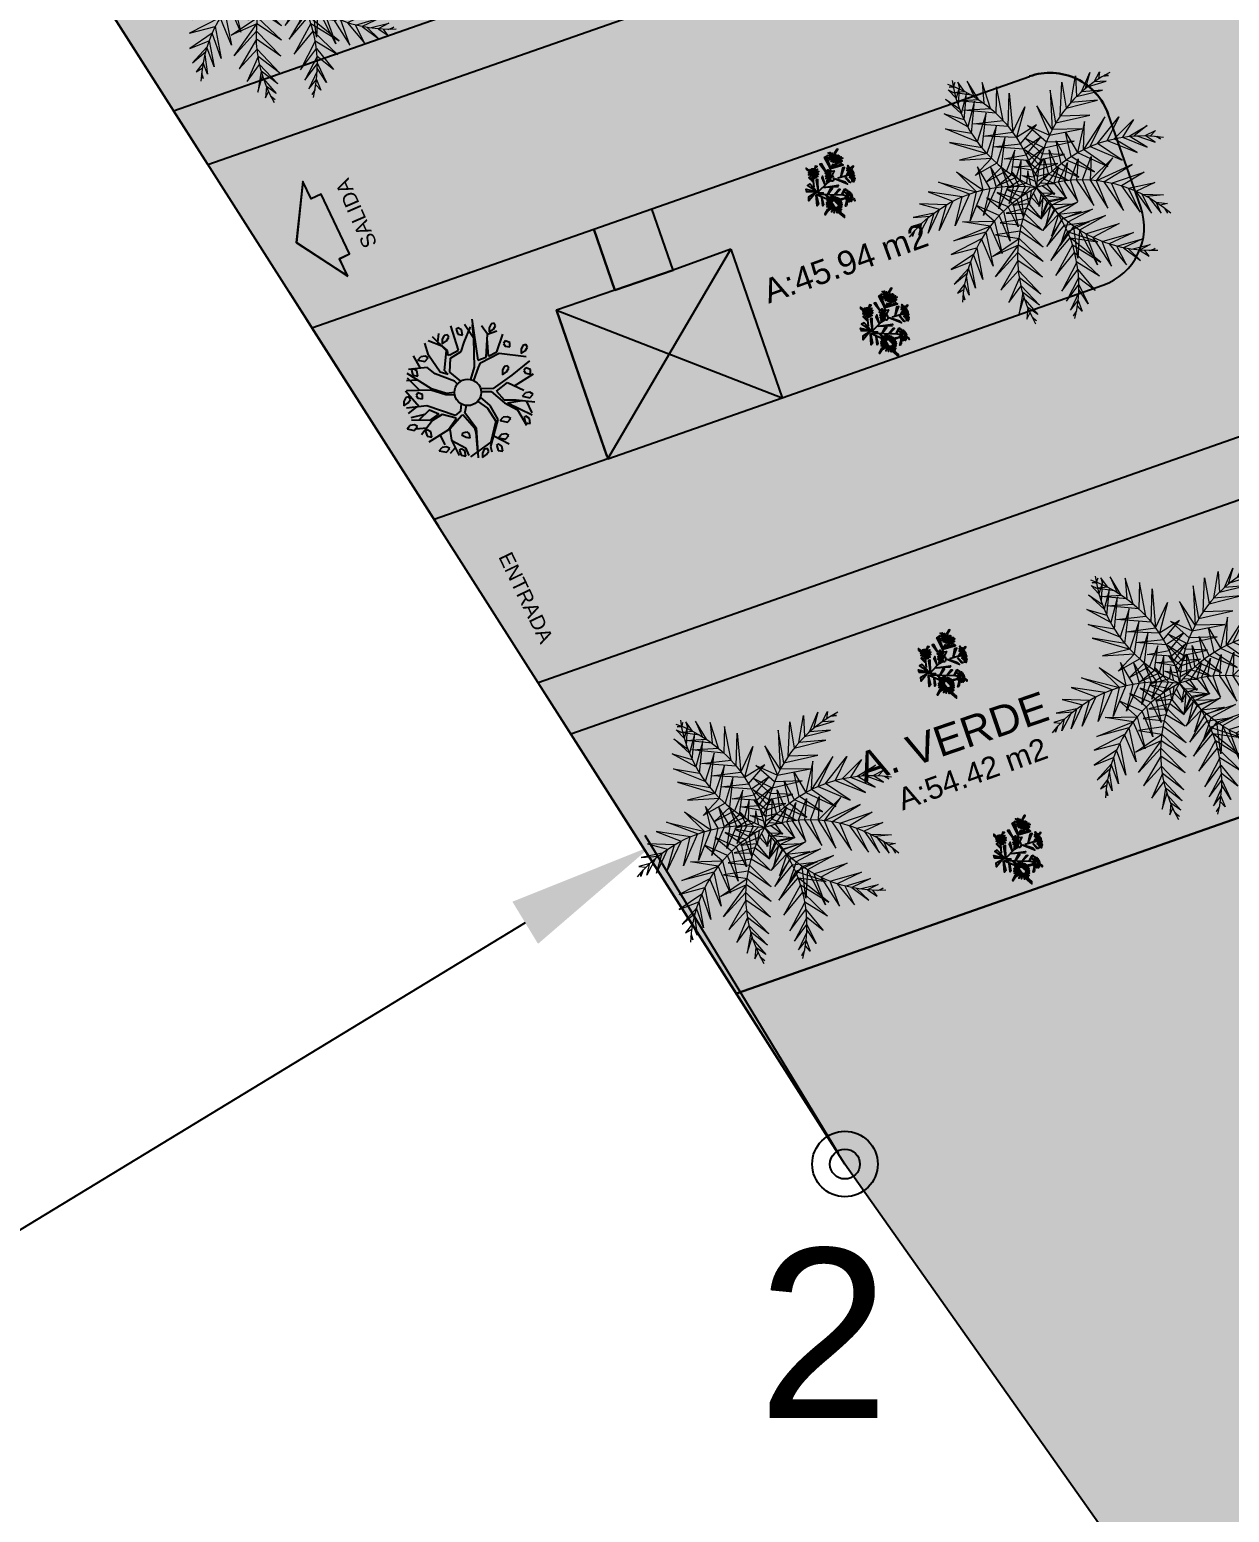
# Model space of a CAD drawing. Header units: millimetres. Extents: x 603733 to 1211550, y 1310999 to 2622648.
# Drawn here: x 604408.69 to 604428.16, y 1311152.23 to 1311176.31 of the extents above; entities that cross this region are included whole.
import ezdxf

# ---------------------------------------------------------------- set-up
doc = ezdxf.new("R2010")
doc.units = ezdxf.units.MM
doc.header["$PDMODE"] = 32
doc.header["$PDSIZE"] = 0.3
for name, color, linetype in [('ANDENES-TITO', 2, 'Continuous'), ('ARBOLES', 102, 'Continuous'), ('CIRCULO', 1, 'Continuous'), ('COTAS', 3, 'Continuous'), ('FLORES', 7, 'Continuous'), ('MUEBLES', 1, 'Continuous'), ('PALME-1', 82, 'Continuous'), ('PTOS PI', 7, 'Continuous'), ('Q01 - CALLES', 127, 'Continuous')]:
    doc.layers.add(name, color=color, linetype=linetype)
doc.styles.add('B', font='arial.ttf', dxfattribs={"height": 0.0254})
doc.styles.add('PUNTOS PI', font='arial.ttf', dxfattribs={"height": 2.75})
doc.styles.get("Standard").update_dxf_attribs({"font": 'arial.ttf'})
doc.dimstyles.new('COTAS LINDEROS', dxfattribs={"dimscale": 40, "dimtxt": 2.75, "dimasz": 0.06, "dimexe": 0.005, "dimexo": 0.005, "dimgap": 0.005, "dimtad": 2, "dimzin": 0, "dimdsep": 46, "dimtxsty": 'PUNTOS PI', "dimcen": 0.09, "dimclrd": 1, "dimclre": 1, "dimclrt": 3, "dimadec": 0, "dimazin": 0, "dimtfac": 1, "dimtofl": 0, "dimtmove": 0, "dimatfit": 3, "dimldrblk": 'ARCHTICK', "dimfxl": 1, "dimtolj": 1, "dimtzin": 0, "dimarcsym": 0})

# ---------------------------------------------------------------- blocks, each defined once
blk = doc.blocks.new('A$C48C97B70')
at = {"layer": 'PALME-1', "lineweight": 5}
for p, q in [((2.072, 6.54), (2.171, 6.533)), ((2.216, 6.497), (2.072, 6.54)), ((2.315, 6.6), (2.309, 6.418)), ((2.41, 6.325), (2.315, 6.6)), ((2.552, 6.547), (2.605, 6.122)), ((2.687, 6.026), (2.552, 6.547)), ((2.903, 6.407), (2.793, 5.89)), ((2.912, 5.72), (2.903, 6.407)), ((2.109, 6.384), (2.41, 6.325)), ((2.556, 6.176), (2.109, 6.384)), ((2.171, 6.148), (2.687, 6.026)), ((2.793, 5.89), (2.171, 6.148)), ((3.221, 6.198), (3.009, 5.561)), ((3.129, 5.334), (3.221, 6.198)), ((2.251, 5.877), (2.912, 5.72)), ((3.009, 5.561), (2.251, 5.877)), ((3.21, 5.152), (3.477, 5.948)), ((3.477, 5.948), (3.277, 4.976)), ((2.388, 5.472), (3.129, 5.334)), ((3.21, 5.152), (2.388, 5.472)), ((3.277, 4.976), (3.756, 5.506)), ((3.756, 5.506), (3.328, 4.818)), ((2.535, 5.1), (3.277, 4.976)), ((3.328, 4.818), (2.535, 5.1)), ((3.909, 4.977), (3.328, 4.818)), ((3.377, 4.635), (3.909, 4.977)), ((2.683, 4.767), (3.377, 4.635)), ((3.409, 4.484), (2.683, 4.767)), ((3.925, 4.65), (3.409, 4.484)), ((3.435, 4.33), (3.925, 4.65)), ((4.516, 3.959), (4.561, 4.59)), ((4.561, 4.59), (4.7, 4.004)), ((5.099, 4.709), (4.7, 4.004)), ((4.863, 4.035), (5.099, 4.709)), ((5.621, 4.675), (4.863, 4.035)), ((5.049, 4.06), (5.621, 4.675)), ((5.248, 4.076), (5.963, 4.571)), ((5.963, 4.571), (5.505, 4.079)), ((0.788, 4.157), (1.318, 3.745)), ((1.572, 3.782), (0.788, 4.157)), ((1.109, 4.315), (1.959, 3.803)), ((1.771, 3.798), (1.109, 4.315)), ((1.619, 4.431), (2.125, 3.798)), ((1.959, 3.803), (1.619, 4.431)), ((2.169, 4.399), (2.125, 3.798)), ((2.314, 3.783), (2.169, 4.399)), ((2.483, 4.305), (2.467, 3.763)), ((2.621, 3.736), (2.483, 4.305)), ((2.742, 4.179), (2.773, 3.702)), ((2.911, 3.665), (2.742, 4.179)), ((2.871, 4.392), (3.435, 4.33)), ((3.454, 4.176), (2.871, 4.392)), ((3.012, 4.138), (3.464, 4.032)), ((3.469, 3.911), (3.012, 4.138)), ((3.893, 4.364), (3.454, 4.176)), ((3.464, 4.032), (3.893, 4.364)), ((3.945, 3.747), (4.03, 4.282)), ((4.03, 4.282), (4.076, 3.806)), ((4.221, 3.864), (4.266, 4.448)), ((4.266, 4.448), (4.368, 3.915)), ((5.691, 4.07), (6.298, 4.391)), ((6.298, 4.391), (5.897, 4.047)), ((6.068, 4.019), (6.59, 4.15)), ((6.59, 4.15), (6.19, 3.993)), ((0.485, 3.926), (0.936, 3.651)), ((1.136, 3.706), (0.485, 3.926)), ((1.771, 3.798), (1.195, 3.13)), ((1.195, 3.13), (1.572, 3.782)), ((1.595, 3.144), (1.959, 3.803)), ((2.125, 3.798), (1.595, 3.144)), ((1.958, 3.173), (2.314, 3.783)), ((2.467, 3.763), (1.958, 3.173)), ((2.956, 4.034), (3.027, 3.628)), ((3.19, 3.57), (2.956, 4.034)), ((3.181, 3.857), (3.468, 3.739)), ((3.462, 3.617), (3.181, 3.857)), ((3.468, 3.739), (3.827, 4.113)), ((3.827, 4.113), (3.469, 3.911)), ((3.685, 3.61), (3.842, 4.104)), ((3.842, 4.104), (3.836, 3.693)), ((4.076, 3.806), (4.544, 3.399)), ((4.544, 3.399), (4.221, 3.864)), ((4.368, 3.915), (4.964, 3.413)), ((4.964, 3.413), (4.516, 3.959)), ((4.7, 4.004), (5.327, 3.442)), ((5.327, 3.442), (4.863, 4.035)), ((5.049, 4.06), (5.724, 3.492)), ((5.724, 3.492), (5.248, 4.076)), ((5.505, 4.079), (6.145, 3.565)), ((6.145, 3.565), (5.691, 4.07)), ((5.897, 4.047), (6.422, 3.625)), ((6.422, 3.625), (6.068, 4.019)), ((6.261, 3.976), (6.658, 3.683)), ((6.462, 3.919), (6.749, 3.967)), ((6.658, 3.683), (6.462, 3.919)), ((6.749, 3.967), (6.592, 3.874)), ((6.706, 3.831), (6.813, 3.725)), ((6.813, 3.725), (6.759, 3.809)), ((0.108, 3.437), (0.277, 3.37)), ((0.398, 3.434), (0.108, 3.437)), ((0.236, 3.642), (0.655, 3.551)), ((0.772, 3.596), (0.236, 3.642)), ((0.588, 3.523), (0.242, 3.171)), ((0.242, 3.171), (0.398, 3.434)), ((0.936, 3.651), (0.485, 3.15)), ((0.485, 3.15), (0.772, 3.596)), ((1.318, 3.745), (0.768, 3.135)), ((0.768, 3.135), (1.136, 3.706)), ((2.375, 3.225), (2.621, 3.736)), ((2.773, 3.702), (2.375, 3.225)), ((2.661, 3.273), (2.911, 3.665)), ((3.027, 3.628), (2.661, 3.273)), ((2.982, 3.339), (3.19, 3.57)), ((3.302, 3.524), (2.982, 3.339)), ((3.581, 3.546), (3.927, 3.415)), ((3.927, 3.415), (3.685, 3.61)), ((3.836, 3.693), (4.254, 3.401)), ((4.254, 3.401), (3.945, 3.747)), ((0.172, 3.309), (0.083, 3.188)), ((0.083, 3.188), (0.123, 3.278)), ((2.517, 3.065), (2.973, 2.919)), ((3.058, 3.034), (2.517, 3.065)), ((3.248, 3.258), (2.731, 3.212)), ((2.731, 3.212), (3.134, 3.129)), ((3.331, 2.658), (3.058, 3.034)), ((3.134, 3.129), (3.331, 2.658)), ((3.387, 2.981), (3.248, 3.258)), ((3.333, 3.347), (3.387, 2.981)), ((3.534, 3.189), (3.34, 2.708)), ((3.34, 2.708), (3.598, 3.029)), ((3.494, 3.304), (3.845, 3.186)), ((3.845, 3.186), (3.534, 3.189)), ((3.598, 3.029), (4.106, 2.989)), ((2.305, 2.87), (2.804, 2.657)), ((2.885, 2.79), (2.305, 2.87)), ((2.804, 2.657), (3.166, 1.967)), ((3.27, 2.374), (2.885, 2.79)), ((2.973, 2.919), (3.27, 2.374)), ((3.647, 2.918), (3.373, 2.451)), ((3.373, 2.451), (3.71, 2.789)), ((3.785, 2.652), (3.45, 2.173)), ((4.106, 2.989), (3.647, 2.918)), ((3.71, 2.789), (4.331, 2.805)), ((4.331, 2.805), (3.785, 2.652)), ((1.871, 2.113), (2.646, 2.352)), ((2.103, 2.613), (2.646, 2.352)), ((2.729, 2.522), (2.103, 2.613)), ((2.646, 2.352), (3.06, 1.619)), ((3.166, 1.967), (2.729, 2.522)), ((3.45, 2.173), (3.866, 2.519)), ((3.953, 2.391), (3.586, 1.876)), ((3.866, 2.519), (4.646, 2.527)), ((4.646, 2.527), (3.953, 2.391)), ((4.066, 2.239), (4.908, 2.274)), ((4.908, 2.274), (4.172, 2.112)), ((1.792, 1.596), (2.581, 2.199)), ((2.516, 2.023), (1.792, 1.596)), ((2.581, 2.199), (1.871, 2.113)), ((2.516, 2.023), (2.926, 1.242)), ((3.06, 1.619), (2.581, 2.199)), ((3.586, 1.876), (4.066, 2.239)), ((3.926, 1.441), (4.066, 2.239)), ((4.172, 2.112), (3.926, 1.441)), ((4.35, 1.136), (4.172, 2.112)), ((4.3, 1.974), (5.183, 1.983)), ((4.3, 1.974), (4.35, 1.136)), ((5.183, 1.983), (4.444, 1.835)), ((2.457, 1.832), (1.821, 1.24)), ((1.821, 1.24), (2.399, 1.582)), ((2.399, 1.582), (2.764, 0.846)), ((2.926, 1.242), (2.457, 1.832)), ((4.444, 1.835), (4.68, 0.999)), ((4.68, 0.999), (4.639, 1.669)), ((4.639, 1.669), (5.461, 1.659)), ((5.461, 1.659), (4.789, 1.558)), ((4.789, 1.558), (5.053, 0.924)), ((2.369, 1.398), (1.925, 0.874)), ((1.925, 0.874), (2.347, 1.192)), ((2.347, 1.192), (2.647, 0.589)), ((2.764, 0.846), (2.369, 1.398)), ((5.053, 0.924), (4.963, 1.444)), ((4.963, 1.444), (5.636, 1.437)), ((5.636, 1.437), (5.112, 1.358)), ((5.112, 1.358), (5.431, 0.925)), ((5.431, 0.925), (5.223, 1.3)), ((5.289, 1.268), (5.782, 1.241)), ((5.782, 1.241), (5.48, 1.184)), ((5.48, 1.184), (5.67, 0.964)), ((5.67, 0.964), (5.609, 1.136)), ((2.338, 1.019), (2.097, 0.538)), ((2.097, 0.538), (2.337, 0.894)), ((2.647, 0.589), (2.338, 1.019)), ((2.338, 0.821), (2.539, 0.37)), ((5.724, 1.097), (5.874, 1.11)), ((5.874, 1.11), (5.78, 1.08)), ((2.351, 0.612), (2.242, 0.343)), ((2.242, 0.343), (2.366, 0.476)), ((2.539, 0.37), (2.351, 0.612)), ((2.384, 0.355), (2.464, 0.229)), ((2.464, 0.229), (2.394, 0.298))]:
    blk.add_line(p, q, dxfattribs=at)
for points in [[(2.155, 6.219), (2.027, 6.48), (2.16, 6.356)], [(2.156, 6.01), (2.325, 6.474), (2.155, 6.219)], [(2.17, 6.478), (2.241, 6.61), (2.176, 6.535)], [(2.17, 5.812), (1.897, 6.276), (2.16, 5.937)], [(2.191, 5.641), (2.448, 6.263), (2.17, 5.812)], [(2.271, 5.255), (2.584, 6.015), (2.227, 5.436)], [(2.227, 5.436), (1.748, 5.928), (2.191, 5.641)], [(4.393, 4.884), (4.496, 5.717), (4.256, 4.754)], [(4.545, 5.014), (4.834, 5.833), (4.75, 5.166)], [(4.907, 5.267), (5.211, 5.884), (5.087, 5.37)], [(5.242, 5.447), (5.588, 5.859), (5.357, 5.498)], [(5.621, 5.597), (5.824, 5.804), (5.752, 5.637)], [(5.87, 5.669), (6.018, 5.646), (5.926, 5.682)], [(2.346, 5.01), (1.67, 5.556), (2.271, 5.255)], [(2.418, 4.824), (2.773, 5.631), (2.346, 5.01)], [(2.57, 4.504), (2.932, 5.265), (2.495, 4.652)], [(4.256, 4.754), (4.053, 5.439), (4.142, 4.634)], [(4.75, 5.166), (5.571, 5.125), (4.907, 5.267)], [(5.087, 5.37), (5.76, 5.335), (5.242, 5.447)], [(5.424, 5.526), (5.918, 5.521), (5.621, 5.597)], [(2.418, 4.824), (1.666, 5.198), (2.495, 4.652)], [(2.749, 4.211), (3.062, 4.925), (2.665, 4.34)], [(4.019, 4.489), (3.686, 5.027), (4.142, 4.634)], [(4.393, 4.884), (5.273, 4.819), (4.545, 5.014)], [(2.495, 4.652), (1.781, 4.688), (2.57, 4.504)], [(2.936, 3.961), (3.195, 4.526), (2.84, 4.084)], [(3.836, 4.239), (3.531, 4.739), (3.925, 4.367)], [(4.142, 4.634), (4.98, 4.546), (4.256, 4.754)], [(2.665, 4.34), (2.047, 4.205), (2.57, 4.504)], [(2.84, 4.084), (2.267, 3.963), (2.749, 4.211)], [(3.112, 3.763), (3.275, 4.247), (3.03, 3.852)], [(3.551, 3.72), (3.388, 4.212), (3.624, 3.876)], [(3.681, 3.983), (3.437, 4.467), (3.752, 4.108)], [(3.752, 4.108), (4.371, 4.052), (3.836, 4.239)], [(3.925, 4.367), (4.703, 4.31), (4.019, 4.489)], [(3.03, 3.852), (2.492, 3.783), (2.936, 3.961)], [(3.235, 3.642), (2.716, 3.653), (3.112, 3.763)], [(3.325, 3.56), (3.354, 3.929), (3.235, 3.642)], [(3.624, 3.876), (4.134, 3.884), (3.681, 3.983)], [(3.73, 3.458), (4.128, 3.79), (3.902, 3.447)], [(4.023, 3.434), (4.383, 3.838), (4.165, 3.413)], [(4.318, 3.383), (4.671, 3.85), (4.469, 3.347)], [(4.618, 3.304), (4.996, 3.811), (4.797, 3.243)], [(2.338, 3.057), (1.86, 3.471), (2.176, 2.959)], [(2.614, 3.199), (2.169, 3.579), (2.474, 3.131)], [(2.892, 3.311), (2.453, 3.629), (2.757, 3.26)], [(3.173, 3.397), (2.712, 3.637), (3.007, 3.35)], [(3.291, 3.426), (3.14, 3.089), (3.173, 3.397)], [(3.504, 3.607), (3.861, 3.703), (3.551, 3.72)], [(3.608, 3.461), (3.828, 3.163), (3.73, 3.458)], [(3.902, 3.447), (4.096, 2.975), (4.023, 3.434)], [(4.165, 3.413), (4.34, 2.817), (4.318, 3.383)], [(4.951, 3.181), (5.513, 3.622), (4.797, 3.243)], [(2.039, 2.865), (1.395, 3.175), (2.176, 2.959)], [(2.474, 3.131), (2.407, 2.354), (2.338, 3.057)], [(2.757, 3.26), (2.714, 2.641), (2.614, 3.199)], [(3.007, 3.35), (2.918, 2.847), (2.892, 3.311)], [(3.645, 3.048), (3.314, 2.661), (3.689, 2.935)], [(3.524, 3.316), (3.359, 2.985), (3.577, 3.207)], [(3.577, 3.207), (4.054, 3.003), (3.645, 3.048)], [(4.469, 3.347), (4.701, 2.603), (4.618, 3.304)], [(4.797, 3.243), (5.023, 2.432), (4.951, 3.181)], [(5.122, 3.102), (5.935, 3.312), (4.951, 3.181)], [(5.122, 3.102), (5.384, 2.259), (5.298, 3.008)], [(5.298, 3.008), (6.166, 3.04), (5.516, 2.873)], [(1.889, 2.751), (1.05, 2.782), (2.039, 2.865)], [(1.889, 2.751), (1.814, 1.872), (1.737, 2.622)], [(2.176, 2.959), (2.13, 2.118), (2.039, 2.865)], [(3.735, 2.799), (3.284, 2.372), (3.778, 2.649)], [(3.689, 2.935), (4.213, 2.799), (3.735, 2.799)], [(3.778, 2.649), (4.355, 2.548), (3.815, 2.498)], [(5.516, 2.873), (5.778, 2.094), (5.667, 2.764)], [(5.667, 2.764), (6.352, 2.708), (5.829, 2.634)], [(5.829, 2.634), (6.043, 1.995), (5.957, 2.518)], [(1.429, 2.305), (0.772, 2.102), (1.299, 2.143)], [(1.737, 2.622), (0.883, 2.467), (1.554, 2.443)], [(1.554, 2.443), (1.465, 1.626), (1.429, 2.305)], [(3.815, 2.498), (3.259, 1.952), (3.845, 2.347)], [(3.845, 2.347), (4.468, 2.241), (3.872, 2.159)], [(5.957, 2.518), (6.468, 2.348), (6.047, 2.431)], [(6.097, 2.378), (6.274, 1.917), (6.236, 2.221)], [(1.198, 2.002), (0.737, 1.726), (1.13, 1.897)], [(1.299, 2.143), (1.227, 1.473), (1.198, 2.002)], [(3.872, 2.159), (3.253, 1.588), (3.887, 1.994)], [(3.887, 1.994), (4.536, 1.694), (3.872, 2.159)], [(3.895, 1.806), (4.452, 1.178), (3.887, 1.994)], [(6.236, 2.221), (6.503, 2.108), (6.321, 2.114)], [(6.394, 2.016), (6.426, 1.87), (6.427, 1.969)], [(0.99, 1.652), (0.753, 1.484), (0.93, 1.529)], [(1.092, 1.835), (1.018, 1.347), (0.99, 1.652)], [(3.895, 1.806), (3.264, 1.188), (3.891, 1.606)], [(3.891, 1.606), (4.315, 0.848), (3.87, 1.351)], [(0.88, 1.418), (0.879, 1.268), (0.858, 1.364)], [(3.87, 1.351), (3.296, 0.762), (3.843, 1.166)], [(3.843, 1.166), (4.104, 0.531), (3.8, 0.963)], [(3.8, 0.963), (3.329, 0.481), (3.756, 0.796)], [(3.756, 0.796), (3.836, 0.264), (3.718, 0.676)], [(3.694, 0.607), (3.365, 0.24), (3.618, 0.413)], [(3.618, 0.413), (3.639, 0.123), (3.562, 0.288)], [(3.507, 0.179), (3.392, 0.083), (3.48, 0.128)]]:
    blk.add_lwpolyline(points, dxfattribs=at)
for centre, start, end in [((5.589, 6.144), 171.0105, 231.4464), ((6.694, 2.334), 100.4762, 160.9122), ((4.041, 0.074), 99.9493, 160.3853), ((0.46, 1.763), 329.1163, 29.5523), ((3.594, 0.025), 32.0006, 92.4366)]:
    blk.add_arc(centre, 3.435, start, end, dxfattribs=at)
at = {"layer": 'PALME-1', "lineweight": 5, "extrusion": (0, 0, -1)}
for centre, major_axis, start_param, end_param in [((0.035, 3.843), (2.429, 2.429), -0.156897, 0.89791), ((5.421, 0.645), (-2.429, 2.429), 0.173647, 1.228454), ((1.947, 0.368), (-2.429, 2.429), 0.182844, 1.237651), ((5.771, 0.927), (2.429, 2.429), 3.700109, 4.754916), ((6.759, 4.372), (-2.429, 2.429), 4.173367, 5.228174)]:
    blk.add_ellipse(centre, major_axis=major_axis, ratio=1, start_param=start_param, end_param=end_param, dxfattribs=at)
blk = doc.blocks.new('p_arbol04')
at = {"layer": 'ARBOLES'}
for p, q in [((-1.003, 0.765), (-1.206, 2.042)), ((-0.408, 1.55), (-1.03, 2.13)), ((-0.623, 1.751), (-0.408, 2.362)), ((0.051, 1.875), (0.346, 2.362)), ((0.761, 1.696), (0.543, 2.316)), ((0.739, 1.388), (0.805, 2.293)), ((0.772, 1.945), (1.1, 2.177)), ((-1.98, 0.646), (-1.849, 1.574)), ((-1.07, 0.749), (-1.815, 1.547)), ((-1.138, 1.515), (-1.476, 1.85)), ((-1.41, 1.113), (-1.364, 1.898)), ((-0.375, 1.086), (-0.408, 1.55)), ((-0.178, 0.97), (0.051, 1.875)), ((0.018, 0.878), (0.739, 1.388)), ((0.636, 1.196), (0.778, 1.371)), ((0.778, 1.371), (0.783, 1.942)), ((1.121, 1.006), (1.721, 1.988)), ((2.581, 1.481), (1.362, 0.043)), ((1.984, 0.831), (2.181, 1.574)), ((-2.079, 0.738), (-2.537, 0.808)), ((-1.718, 0.414), (-2.406, 1.04)), ((-0.777, 0.094), (-1.07, 0.749)), ((-0.71, 0.11), (-1.003, 0.765)), ((-0.047, 0.205), (-0.375, 1.086)), ((-0.014, 0.623), (-0.178, 0.97)), ((-0.014, 0.623), (0.018, 0.878)), ((0.117, 0.646), (0.608, 1.04)), ((0.608, 1.04), (1.158, 0.873)), ((0.704, 1.166), (0.636, 1.196)), ((0.708, 1.165), (1.121, 1.006)), ((1.034, -0.05), (1.984, 0.831)), ((1.158, 0.873), (1.571, 1.059)), ((1.571, 1.059), (2.283, 1.298)), ((1.984, 0.831), (2.41, 1.295)), ((2.541, 0.507), (2.64, 0.947)), ((-2.489, -0.25), (-2.832, 0.066)), ((-2.144, -0.12), (-2.668, 0.507)), ((-2.077, 0.227), (-2.603, 0.599)), ((-1.768, 0.206), (-2.439, 0.251)), ((-1.768, 0.206), (-1.62, -0.236)), ((-1.194, -0.839), (-1.718, 0.414)), ((-0.515, -0.225), (-0.777, 0.094)), ((-0.425, -0.127), (-0.71, 0.11)), ((-0.057, 0.021), (-0.047, 0.205)), ((0.136, -0.002), (0.117, 0.646)), ((1.362, 0.043), (1.722, -0.143)), ((1.722, -0.143), (2.541, 0.507)), ((1.82, -0.189), (2.383, 0.381)), ((2.541, 0.507), (2.934, 0.275)), ((-2.046, -0.213), (-2.865, -0.282)), ((-1.62, -0.236), (-2.144, -0.12)), ((-1.554, -0.375), (-2.046, -0.213)), ((-1.259, -0.955), (-1.554, -0.375)), ((0.496, -0.29), (1.034, -0.05)), ((0.551, -0.431), (1.132, -0.189)), ((1.132, -0.189), (1.362, -0.12)), ((1.362, -0.12), (2.246, -0.468)), ((1.82, -0.189), (2.214, -0.352)), ((2.214, -0.352), (3, -0.027)), ((2.246, -0.468), (2.934, -1.488)), ((-1.882, -1.048), (-2.898, -0.746)), ((-2.313, -0.92), (-2.505, -1.372)), ((-1.816, -1.071), (-2.144, -1.465)), ((-1.259, -0.978), (-1.882, -1.048)), ((-0.995, -1.071), (-1.816, -1.071)), ((-0.866, -0.885), (-1.194, -0.839)), ((-0.925, -1.07), (-1.039, -1.872)), ((-0.995, -1.07), (-0.925, -1.07)), ((-0.803, -1.07), (-0.978, -1.928)), ((-0.866, -0.885), (-0.616, -0.706)), ((-0.803, -1.071), (-0.801, -1.071)), ((-0.53, -0.911), (-0.801, -1.071)), ((-0.036, -1.178), (0.018, -1.72)), ((0.182, -1.14), (0.182, -1.72)), ((0.394, -1.003), (0.706, -1.349)), ((0.866, -1.332), (0.474, -0.903)), ((0.866, -1.332), (1.886, -1.558)), ((-2.287, -1.813), (-2.636, -1.813)), ((-2.144, -1.465), (-2.439, -2.184)), ((-2.153, -1.476), (-1.98, -2.161)), ((-0.978, -1.928), (-1.955, -2.892)), ((-1.039, -1.872), (-1.152, -2.045)), ((0.018, -1.72), (-0.178, -2.393)), ((0.182, -1.72), (-0.047, -2.416)), ((0.706, -1.349), (0.706, -2.138)), ((0.87, -1.512), (0.805, -2.045)), ((0.87, -1.512), (1.493, -1.628)), ((1.493, -1.628), (1.722, -2.416)), ((1.591, -1.966), (2.574, -2.254)), ((1.886, -1.558), (2.902, -1.744)), ((-1.98, -2.161), (-2.144, -2.509)), ((-1.03, -2.857), (-2.144, -2.602)), ((-1.525, -2.442), (-1.759, -2.685)), ((-1.152, -2.045), (-1.536, -2.447)), ((-0.047, -2.416), (-1.194, -2.973)), ((-0.178, -2.393), (-1.03, -2.857)), ((0.706, -2.138), (0.87, -2.787)), ((0.805, -2.045), (1.165, -2.44)), ((0.805, -2.231), (1.132, -3.437)), ((0.805, -2.231), (1.328, -2.67)), ((1.165, -2.44), (1.657, -3.135)), ((-0.735, -2.764), (-0.539, -3.53)), ((0.87, -2.787), (0.608, -3.553)), ((1.427, -2.811), (1.198, -3.367))]:
    blk.add_line(p, q, dxfattribs=at)
at = {"layer": 'ARBOLES', "color": 1}
for p, q in [((-0.431, 2.094), (-0.267, 1.802)), ((-0.431, 2.094), (-0.229, 2.094)), ((-0.079, 1.961), (-0.229, 2.094)), ((-2.066, 1.377), (-2.254, 1.324)), ((-1.954, 1.298), (-2.066, 1.377)), ((-0.965, 2.011), (-1.091, 1.802)), ((-1.091, 1.802), (-0.979, 1.616)), ((-0.979, 1.616), (-0.829, 1.802)), ((-0.965, 2.011), (-0.866, 1.988)), ((-0.829, 1.802), (-0.866, 1.988)), ((-0.267, 1.802), (-0.042, 1.802)), ((-0.042, 1.802), (-0.079, 1.961)), ((1.008, 1.882), (0.858, 1.749)), ((0.858, 1.749), (1.083, 1.696)), ((1.196, 1.935), (1.008, 1.882)), ((1.083, 1.696), (1.271, 1.722)), ((1.308, 1.855), (1.196, 1.935)), ((1.271, 1.722), (1.308, 1.855)), ((1.772, 1.719), (1.646, 1.51)), ((1.646, 1.51), (1.758, 1.324)), ((1.758, 1.324), (1.908, 1.51)), ((1.772, 1.719), (1.87, 1.696)), ((1.908, 1.51), (1.87, 1.696)), ((-2.254, 1.324), (-2.404, 1.191)), ((-2.404, 1.191), (-2.179, 1.138)), ((-2.179, 1.138), (-1.991, 1.165)), ((-1.991, 1.165), (-1.954, 1.298)), ((-1.691, 1.085), (-1.729, 0.953)), ((-1.729, 0.953), (-1.616, 0.767)), ((-1.541, 1.112), (-1.691, 1.085)), ((-1.616, 0.767), (-1.579, 0.793)), ((-1.579, 0.793), (-1.466, 0.899)), ((-1.466, 0.899), (-1.541, 1.112)), ((2.995, 0.687), (2.808, 0.634)), ((3.108, 0.608), (2.995, 0.687)), ((-3.093, 0.395), (-2.928, 0.103)), ((-3.093, 0.395), (-2.891, 0.395)), ((-2.928, 0.103), (-2.703, 0.103)), ((-2.741, 0.262), (-2.891, 0.395)), ((-2.703, 0.103), (-2.741, 0.262)), ((2.808, 0.634), (2.658, 0.501)), ((2.658, 0.501), (2.883, 0.448)), ((2.883, 0.448), (3.07, 0.475)), ((3.07, 0.475), (3.108, 0.608)), ((-2.614, -0.298), (-2.741, -0.507)), ((-2.741, -0.507), (-2.628, -0.693)), ((-2.628, -0.693), (-2.479, -0.507)), ((-2.614, -0.298), (-2.516, -0.322)), ((-2.479, -0.507), (-2.516, -0.322)), ((2.695, -0.322), (2.658, -0.454)), ((2.658, -0.454), (2.77, -0.64)), ((2.845, -0.295), (2.695, -0.322)), ((2.77, -0.64), (2.808, -0.613)), ((2.808, -0.613), (2.92, -0.507)), ((2.92, -0.507), (2.845, -0.295)), ((1.758, -1.091), (1.608, -1.224)), ((1.608, -1.224), (1.833, -1.277)), ((1.945, -1.038), (1.758, -1.091)), ((1.833, -1.277), (2.02, -1.251)), ((2.058, -1.118), (1.945, -1.038)), ((2.02, -1.251), (2.058, -1.118)), ((3.033, -1.091), (2.883, -1.224)), ((2.883, -1.224), (3.108, -1.277)), ((3.22, -1.038), (3.033, -1.091)), ((3.108, -1.277), (3.295, -1.251)), ((3.333, -1.118), (3.22, -1.038)), ((3.295, -1.251), (3.333, -1.118)), ((-2.868, -1.357), (-2.703, -1.649)), ((-2.868, -1.357), (-2.666, -1.357)), ((-2.703, -1.649), (-2.479, -1.649)), ((-2.516, -1.489), (-2.666, -1.357)), ((-2.479, -1.649), (-2.516, -1.489)), ((-1.669, -1.683), (-1.552, -1.621)), ((-1.61, -1.869), (-1.669, -1.683)), ((-1.523, -2.014), (-1.61, -1.869)), ((-1.552, -1.621), (-1.406, -1.724)), ((-1.406, -1.869), (-1.523, -2.014)), ((-1.406, -1.724), (-1.406, -1.869)), ((2.395, -1.834), (2.358, -1.967)), ((2.358, -1.967), (2.47, -2.153)), ((2.545, -1.808), (2.395, -1.834)), ((2.62, -2.02), (2.545, -1.808)), ((-2.239, -2.024), (-2.366, -2.233)), ((-2.366, -2.233), (-2.254, -2.418)), ((-2.254, -2.418), (-2.104, -2.233)), ((-2.239, -2.024), (-2.141, -2.047)), ((-2.104, -2.233), (-2.141, -2.047)), ((-0.019, -2.525), (0.146, -2.817)), ((-0.019, -2.525), (0.183, -2.525)), ((0.333, -2.657), (0.183, -2.525)), ((0.371, -2.817), (0.333, -2.657)), ((1.481, -2.551), (1.646, -2.843)), ((1.481, -2.551), (1.683, -2.551)), ((1.833, -2.684), (1.683, -2.551)), ((1.87, -2.843), (1.833, -2.684)), ((2.47, -2.153), (2.508, -2.126)), ((2.508, -2.126), (2.62, -2.02)), ((-1.654, -2.896), (-1.804, -3.029)), ((-1.804, -3.029), (-1.579, -3.082)), ((-1.466, -2.843), (-1.654, -2.896)), ((-1.579, -3.082), (-1.391, -3.055)), ((-1.354, -2.923), (-1.466, -2.843)), ((-1.391, -3.055), (-1.354, -2.923)), ((-1.194, -2.973), (-1.325, -3.182)), ((-0.979, -3.162), (-1.091, -3.347)), ((-1.091, -3.347), (-0.979, -3.533)), ((-0.866, -3.162), (-0.979, -3.135)), ((-0.979, -3.533), (-0.829, -3.347)), ((-0.829, -3.347), (-0.866, -3.162)), ((-0.656, -2.976), (-0.491, -3.268)), ((-0.656, -2.976), (-0.454, -2.976)), ((-0.491, -3.268), (-0.267, -3.268)), ((-0.304, -3.109), (-0.454, -2.976)), ((-0.267, -3.268), (-0.304, -3.109)), ((0.146, -2.817), (0.371, -2.817)), ((0.797, -3.245), (0.671, -3.454)), ((0.797, -3.245), (0.896, -3.268)), ((0.933, -3.454), (0.896, -3.268)), ((1.646, -2.843), (1.87, -2.843)), ((0.671, -3.454), (0.783, -3.639)), ((0.783, -3.639), (0.933, -3.454))]:
    blk.add_line(p, q, dxfattribs=at)
at = {"layer": 'ARBOLES'}
blk.add_circle((-0.03, -0.578), 0.6, dxfattribs=at)
blk = doc.blocks.new('FLORES-1')
at = {"color": 86, "linetype": 'Continuous'}
for p, q in [((0.05, 0.385), (0.045, 0.422)), ((0.05, 0.382), (0.061, 0.281)), ((0.054, 0.385), (0.068, 0.419)), ((-0.188, 0.272), (-0.183, 0.181)), ((-0.183, 0.181), (-0.159, 0.155)), ((-0.159, 0.155), (-0.182, 0.283)), ((0.23, 0.294), (0.188, 0.231)), ((-0.141, 0.099), (-0.027, -0.013)), ((-0.074, 0.088), (-0.105, 0.101)), ((-0.064, 0.077), (-0.101, 0.09)), ((0.056, 0.146), (-0.002, 0.01)), ((0.168, 0.017), (0.07, -0.012)), ((0.168, 0.017), (0.196, 0.029))]:
    blk.add_line(p, q, dxfattribs=at)
at = {"color": 1, "linetype": 'Continuous'}
for p, q in [((-0.183, 0.183), (-0.196, 0.169)), ((0.056, 0.146), (0.064, 0.192)), ((0.069, 0.177), (0.069, 0.199))]:
    blk.add_line(p, q, dxfattribs=at)
at = {"color": 86, "linetype": 'Continuous'}
for points in [[(-0.217, 0.356), (-0.235, 0.368), (-0.251, 0.364), (-0.223, 0.355)], [(0.062, 0.261), (-0.009, 0.344), (-0.042, 0.357), (0.067, 0.244)], [(0.041, 0.367), (-0.039, 0.398), (-0.032, 0.385), (0.038, 0.363)], [(0.078, 0.41), (0.053, 0.382)], [(0.06, 0.318), (0.146, 0.399), (0.146, 0.372), (0.056, 0.312)], [(0.102, 0.471), (0.12, 0.499), (0.122, 0.485), (0.114, 0.464)], [(0.194, 0.245), (0.178, 0.395), (0.192, 0.388), (0.198, 0.257), (0.217, 0.334), (0.218, 0.299), (0.203, 0.259)], [(0.333, 0.356), (0.368, 0.404), (0.371, 0.393), (0.338, 0.35)], [(-0.3, 0.135), (-0.385, 0.181), (-0.363, 0.19), (-0.305, 0.159)], [(-0.219, 0.287), (-0.27, 0.256), (-0.269, 0.243), (-0.208, 0.289)], [(-0.17, 0.299), (-0.144, 0.266), (-0.019, -0.02)], [(-0.136, 0.247), (-0.09, 0.317), (-0.09, 0.296), (-0.132, 0.248)], [(-0.104, 0.181), (-0.069, 0.258), (-0.065, 0.242), (-0.102, 0.175)], [(-0.071, 0.106), (-0.022, 0.181), (-0.019, 0.155), (-0.068, 0.101)], [(0.024, 0.093), (-0.016, 0.254), (-0.03, 0.244), (0.026, 0.082)], [(0.062, 0.168), (0.163, 0.241), (0.154, 0.275), (0.06, 0.167)], [(0.179, 0.183), (0.282, 0.17), (0.286, 0.151), (0.178, 0.18)], [(0.196, 0.245), (0.339, 0.231), (0.342, 0.253), (0.198, 0.247)], [(-0.223, 0.04), (-0.262, -0.01), (-0.273, -0.009), (-0.233, 0.049)], [(-0.078, 0.029), (-0.159, 0.014), (-0.167, 0.003), (-0.073, 0.029)], [(0.004, -0.008), (-0.032, 0.064), (-0.046, 0.045), (0.001, -0.001)], [(-0.003, 0.006), (0.12, -0.041), (0.116, -0.073), (0.006, -0.002)], [(0, 0.014), (0.133, 0.064), (0.132, 0.042), (0.004, 0.013)], [(0.044, 0.117), (0.149, 0.129), (0.134, 0.111), (0.045, 0.114)], [(0.129, 0.002), (0.184, -0.022), (0.193, -0.017), (0.134, 0.002)], [(0.262, 0.015), (0.304, -0.01), (0.288, -0.016), (0.26, 0.004)], [(0.264, 0.078), (0.276, 0.111), (0.287, 0.094), (0.268, 0.079)], [(-0.019, -0.02), (-0.132, -0.038), (-0.144, -0.059), (-0.021, -0.02)], [(0.01, -0.004), (-0.054, -0.123), (-0.011, -0.107), (0.004, -0.008)], [(0.006, -0.002), (0.047, -0.107), (0.08, -0.101), (0.01, -0.004)]]:
    blk.add_lwpolyline(points, dxfattribs=at)
at = {"color": 1, "linetype": 'Continuous'}
for points in [[(-0.157, 0.318), (-0.107, 0.327), (-0.161, 0.329), (-0.128, 0.346), (-0.163, 0.335), (-0.148, 0.355), (-0.167, 0.338), (-0.169, 0.36), (-0.176, 0.339), (-0.18, 0.36), (-0.181, 0.338), (-0.191, 0.359), (-0.192, 0.336), (-0.209, 0.354), (-0.2, 0.336), (-0.227, 0.342), (-0.209, 0.328), (-0.239, 0.333), (-0.212, 0.32), (-0.244, 0.321), (-0.209, 0.317), (-0.238, 0.301), (-0.202, 0.317), (-0.228, 0.286), (-0.194, 0.311), (-0.202, 0.277), (-0.182, 0.31), (-0.176, 0.275), (-0.173, 0.31), (-0.152, 0.282), (-0.163, 0.32), (-0.123, 0.296), (-0.161, 0.315)], [(0.084, 0.441), (0.152, 0.44), (0.085, 0.447), (0.124, 0.455), (0.072, 0.453), (0.087, 0.468), (0.06, 0.456), (0.064, 0.474), (0.051, 0.456), (0.05, 0.474), (0.045, 0.457), (0.036, 0.47), (0.04, 0.457), (0.023, 0.465), (0.033, 0.457), (0.015, 0.47), (0.017, 0.454), (-0.001, 0.459), (0.011, 0.451), (-0.017, 0.462), (-0.001, 0.45), (-0.035, 0.448), (-0.004, 0.442), (-0.047, 0.437), (0.006, 0.44), (-0.037, 0.419), (0.016, 0.439), (-0.004, 0.418), (0.022, 0.443), (0.016, 0.409), (0.033, 0.442), (0.036, 0.418), (0.042, 0.442), (0.05, 0.41), (0.048, 0.441), (0.076, 0.417), (0.065, 0.439), (0.107, 0.412), (0.074, 0.44), (0.127, 0.42), (0.089, 0.442)], [(0.271, 0.347), (0.243, 0.307), (0.28, 0.334), (0.258, 0.297), (0.289, 0.324), (0.268, 0.282), (0.294, 0.316), (0.29, 0.273), (0.305, 0.315), (0.317, 0.258), (0.315, 0.304), (0.35, 0.265), (0.327, 0.307), (0.374, 0.287), (0.344, 0.313), (0.369, 0.309), (0.332, 0.326), (0.352, 0.33), (0.324, 0.336), (0.331, 0.347), (0.316, 0.346), (0.319, 0.362), (0.304, 0.362), (0.306, 0.384), (0.293, 0.373), (0.294, 0.392), (0.278, 0.386), (0.273, 0.409), (0.265, 0.386), (0.251, 0.419), (0.262, 0.377), (0.224, 0.401), (0.259, 0.375), (0.21, 0.378), (0.259, 0.367), (0.215, 0.357), (0.268, 0.358), (0.22, 0.342), (0.271, 0.351), (0.226, 0.329), (0.266, 0.341)], [(-0.161, 0.17), (-0.138, 0.187), (-0.16, 0.156), (-0.125, 0.173), (-0.153, 0.149), (-0.107, 0.154), (-0.149, 0.14), (-0.102, 0.131), (-0.151, 0.128), (-0.104, 0.11), (-0.151, 0.116), (-0.105, 0.094), (-0.159, 0.11), (-0.131, 0.072), (-0.17, 0.108), (-0.151, 0.054), (-0.173, 0.105), (-0.174, 0.045), (-0.182, 0.107), (-0.196, 0.04), (-0.198, 0.11), (-0.221, 0.046), (-0.215, 0.11), (-0.243, 0.051), (-0.228, 0.109), (-0.27, 0.068), (-0.238, 0.119), (-0.29, 0.093), (-0.248, 0.129), (-0.305, 0.123), (-0.257, 0.144), (-0.311, 0.148), (-0.257, 0.153), (-0.304, 0.169), (-0.253, 0.161), (-0.287, 0.186), (-0.248, 0.17), (-0.262, 0.201), (-0.24, 0.176), (-0.237, 0.213), (-0.23, 0.179), (-0.217, 0.217), (-0.218, 0.176), (-0.199, 0.215), (-0.205, 0.178), (-0.188, 0.215), (-0.195, 0.173)], [(-0.177, 0.172), (-0.183, 0.168), (-0.179, 0.175)], [(-0.166, 0.196), (-0.161, 0.206), (-0.167, 0.2)], [(-0.161, 0.176), (-0.147, 0.195), (-0.163, 0.183)], [(0.079, 0.181), (0.071, 0.145), (0.07, 0.173)], [(0.081, 0.193), (0.082, 0.199), (0.083, 0.195)], [(0.099, 0.195), (0.086, 0.154), (0.085, 0.185)], [(0.149, 0.231), (0.179, 0.239), (0.147, 0.224), (0.194, 0.21), (0.144, 0.217), (0.19, 0.193), (0.15, 0.195), (0.17, 0.167), (0.12, 0.192), (0.135, 0.159), (0.112, 0.2), (0.11, 0.152), (0.101, 0.196)], [(-0.169, 0.164), (-0.172, 0.161), (-0.169, 0.165)], [(0.225, 0.069), (0.258, 0.082), (0.237, 0.065), (0.264, 0.069), (0.237, 0.056), (0.266, 0.058), (0.237, 0.05), (0.272, 0.045), (0.243, 0.04), (0.273, 0.027), (0.245, 0.035), (0.257, 0.006), (0.236, 0.028), (0.245, -0.007), (0.232, 0.025), (0.222, -0.015), (0.224, 0.023), (0.2, -0.002), (0.211, 0.024), (0.176, 0.009), (0.206, 0.034), (0.159, 0.034), (0.197, 0.043), (0.157, 0.052), (0.192, 0.054), (0.163, 0.077), (0.196, 0.063), (0.188, 0.095), (0.202, 0.068), (0.213, 0.106), (0.218, 0.075), (0.244, 0.104), (0.229, 0.067)]]:
    blk.add_lwpolyline(points, dxfattribs=at)
at = {"color": 50, "linetype": 'Continuous'}
for points in [[(0.043, 0.454), (0.04, 0.455), (0.029, 0.455), (0.02, 0.453), (0.007, 0.451), (-0.004, 0.448), (-0.008, 0.445), (-0.004, 0.442), (0.015, 0.441), (0.033, 0.442), (0.055, 0.441), (0.069, 0.441), (0.084, 0.443), (0.081, 0.452), (0.067, 0.455), (0.053, 0.455), (0.039, 0.453)], [(0.278, 0.38), (0.271, 0.381), (0.263, 0.378), (0.262, 0.372), (0.268, 0.362), (0.275, 0.351), (0.288, 0.337), (0.301, 0.321), (0.317, 0.307), (0.326, 0.313), (0.322, 0.329), (0.315, 0.34), (0.307, 0.35), (0.294, 0.366), (0.28, 0.377)], [(-0.161, 0.317), (-0.16, 0.319), (-0.16, 0.324), (-0.162, 0.328), (-0.169, 0.335), (-0.171, 0.336), (-0.182, 0.337), (-0.192, 0.335), (-0.203, 0.327), (-0.207, 0.32), (-0.204, 0.314), (-0.198, 0.311), (-0.188, 0.312), (-0.178, 0.313), (-0.167, 0.315), (-0.159, 0.317)], [(0.117, 0.232), (0.11, 0.234), (0.1, 0.236), (0.088, 0.236), (0.074, 0.234), (0.063, 0.228), (0.054, 0.219), (0.051, 0.211), (0.054, 0.204), (0.063, 0.201), (0.08, 0.2), (0.086, 0.199)], [(0.104, 0.197), (0.108, 0.196), (0.124, 0.195), (0.137, 0.199), (0.144, 0.211), (0.139, 0.22), (0.136, 0.222)], [(0.231, 0.049), (0.23, 0.053), (0.227, 0.057), (0.219, 0.062), (0.207, 0.062), (0.2, 0.056), (0.204, 0.049), (0.207, 0.041), (0.214, 0.031), (0.224, 0.03), (0.232, 0.031), (0.237, 0.039), (0.234, 0.048), (0.23, 0.052)]]:
    blk.add_lwpolyline(points, dxfattribs=at)
blk.add_lwpolyline([(-0.175, 0.155), (-0.175, 0.155), (-0.179, 0.155), (-0.183, 0.156), (-0.186, 0.157), (-0.188, 0.159), (-0.19, 0.16), (-0.192, 0.161), (-0.195, 0.162), (-0.205, 0.167), (-0.215, 0.171), (-0.232, 0.17), (-0.243, 0.162), (-0.249, 0.153), (-0.246, 0.139), (-0.236, 0.123), (-0.222, 0.119), (-0.202, 0.116), (-0.186, 0.113), (-0.165, 0.111), (-0.156, 0.13), (-0.161, 0.146)], close=True, dxfattribs=at)
blk = doc.blocks.new('arbusto5')
at = {"layer": 'FLORES'}
blk.add_blockref('FLORES-1', (0.144, 0.059), dxfattribs=at)
blk = doc.blocks.new('*D159')
at = {"layer": 'COTAS', "color": 1, "lineweight": -2, "transparency": 16777216}
for p, q in [((604421.82, 1311158.059), (604418.681, 1311163.223)), ((604416.734, 1311161.806), (604393.953, 1311147.958)), ((604394.938, 1311141.717), (604391.798, 1311146.882)), ((604391.902, 1311146.711), (604378.813, 1311138.755))]:
    blk.add_line(p, q, dxfattribs=at)
at = {"layer": 'COTAS', "color": 1, "transparency": 16777216}
for points in [[(604416.526, 1311162.148), (604416.942, 1311161.464), (604418.785, 1311163.053)], [(604393.745, 1311148.3), (604394.161, 1311147.616), (604391.902, 1311146.711)]]:
    blk.add_solid(points, dxfattribs=at)
at = {"layer": 'Defpoints', "color": 0, "transparency": 16777216}
for p in [(604421.924, 1311157.888), (604391.902, 1311146.711), (604395.042, 1311141.546)]:
    blk.add_point(p, dxfattribs=at)
at = {"layer": 'COTAS', "color": 3, "transparency": 16777216, "insert": (604383.45, 1311143.452), "char_height": 2.75, "attachment_point": 5, "rotation": 31.2944, "style": 'PUNTOS PI'}
blk.add_mtext('\\A1;31.46m', dxfattribs=at)
blk = doc.blocks.new('_ArchTick')
at = {"color": 0, "linetype": 'ByBlock', "const_width": 0.15}
blk.add_lwpolyline([(-0.5, -0.5), (0.5, 0.5)], dxfattribs=at)

msp = doc.modelspace()

# ---------------------------------------------------------------- hatches: boundary and pattern name
at = {"true_color": 0xafd9aa}
h = msp.add_hatch(color=9, dxfattribs=at)
h.dxf.hatch_style = 1
h.paths.add_polyline_path([(604399.891, 1311192.273), (604396.804, 1311197.011), (604392.987, 1311202.87), (604391.565, 1311205.062), (604378.68, 1311224.925), (604375.301, 1311232.894), (604378.928, 1311234.785), (604388.868, 1311237.4), (604406.859, 1311240.725), (604429.671, 1311245.342), (604458.606, 1311250.406), (604489.332, 1311256.091), (604496.283, 1311232.102), (604508.476, 1311191.737), (604513.191, 1311176.534), (604478.531, 1311164.993), (604471.241, 1311162.633), (604455.33, 1311157.257), (604428.685, 1311148.31), (604421.924, 1311157.888), (604409.414, 1311177.523), (604404.915, 1311184.532), (604400.471, 1311191.382, -0.999015)])
at = {"true_color": 0x636466}
h = msp.add_hatch(color=251, dxfattribs=at)
h.dxf.hatch_style = 1
h.paths.add_polyline_path([(604413.049, 1311212.593), (604416.135, 1311203.788), (604419.579, 1311193.959), (604423.598, 1311182.494), (604424.564, 1311179.737), (604411.026, 1311174.992), (604411.583, 1311174.118), (604424.706, 1311178.717, 0.411644), (604425.292, 1311180.072), (604413.857, 1311212.698, 0.406373), (604412.322, 1311213.397), (604410.738, 1311212.842, -0.4159), (604409.475, 1311213.302), (604403.448, 1311230.43), (604402.693, 1311230.156), (604406.024, 1311220.727), (604409.332, 1311211.29)])
h = msp.add_hatch(color=251, dxfattribs=at)
h.dxf.hatch_style = 1
h.paths.add_polyline_path([(604464.111, 1311181.224), (604473.633, 1311184.563), (604483.116, 1311187.888), (604492.553, 1311191.197), (604498.242, 1311193.192), (604497.924, 1311194.1), (604416.943, 1311165.705), (604417.474, 1311164.872), (604428.428, 1311168.713), (604435.186, 1311171.082), (604444.832, 1311174.465), (604454.514, 1311177.859), (604454.514, 1311177.859)])
at = {"true_color": 0xebebeb}
h = msp.add_hatch(color=7, dxfattribs=at)
h.dxf.hatch_style = 1
h.paths.add_polyline_path([(604445.474, 1311186), (604432.274, 1311181.372, -0.39324), (604430.981, 1311181.986), (604425.316, 1311180.001, -0.39076), (604424.706, 1311178.717), (604411.583, 1311174.118), (604413.272, 1311171.467), (604417.847, 1311173.071), (604418.79, 1311173.402), (604424.919, 1311175.551, -0.414723), (604426.196, 1311174.941), (604426.723, 1311173.439, -0.415935), (604426.112, 1311172.159), (604420.904, 1311170.333), (604418.073, 1311169.34), (604415.257, 1311168.352), (604415.325, 1311168.245), (604416.943, 1311165.705), (604448.688, 1311176.836)])
h.paths.add_polyline_path([(604444.967, 1311181.206, -1), (604445.298, 1311180.263), (604434.497, 1311176.475, -1), (604434.166, 1311177.419)], flags=16)
h.paths.add_polyline_path([(604413.719, 1311172.591), (604413.853, 1311172.307), (604413.017, 1311172.853), (604413.123, 1311173.846), (604413.257, 1311173.563), (604413.42, 1311173.64), (604413.881, 1311172.668)], flags=16)
h.paths.add_polyline_path([(604414.42, 1311172.799), (604413.898, 1311173.997), (604413.559, 1311173.85), (604414.082, 1311172.652)], flags=24)
h.paths.add_polyline_path([(604416.214, 1311167.778), (604416.957, 1311166.239), (604417.278, 1311166.394), (604416.536, 1311167.933)], flags=24)
at = {"true_color": 0xf8f6af}
h = msp.add_hatch(color=51, dxfattribs=at)
h.dxf.hatch_style = 1
h.paths.add_polyline_path([(604423.597, 1311182.494), (604409.414, 1311177.522), (604411.026, 1311174.992), (604424.564, 1311179.737)])
h.paths.add_polyline_path([(604416.301, 1311177.548), (604418.858, 1311178.472), (604418.609, 1311179.161), (604416.052, 1311178.237)], flags=24)
h.paths.add_polyline_path([(604415.671, 1311177.908), (604418.942, 1311179.031), (604418.613, 1311179.991), (604415.341, 1311178.868)], flags=24)
h = msp.add_hatch(color=51, dxfattribs=at)
h.dxf.hatch_style = 1
h.paths.add_polyline_path([(604418.79, 1311173.402), (604419.134, 1311172.404), (604420.073, 1311172.747), (604420.904, 1311170.333), (604426.112, 1311172.159, 0.412416), (604426.727, 1311173.428), (604426.196, 1311174.941, 0.414723), (604424.919, 1311175.551)])
h.paths.add_polyline_path([(604420.679, 1311171.629), (604423.491, 1311172.648), (604423.217, 1311173.406), (604420.404, 1311172.387)], flags=24)
at = {"true_color": 0xebebeb}
h = msp.add_hatch(color=7, dxfattribs=at)
h.dxf.hatch_style = 1
h.paths.add_polyline_path([(604418.79, 1311173.402), (604417.847, 1311173.071), (604418.188, 1311172.079), (604419.134, 1311172.404)])
at = {"true_color": 0xf8f6af}
h = msp.add_hatch(color=51, dxfattribs=at)
h.dxf.hatch_style = 1
h.paths.add_polyline_path([(604417.847, 1311173.071), (604418.188, 1311172.079), (604417.243, 1311171.754), (604418.073, 1311169.34), (604415.258, 1311168.353), (604413.272, 1311171.467)])
at = {"true_color": 0xfecc66}
h = msp.add_hatch(color=31, dxfattribs=at)
h.dxf.hatch_style = 1
h.paths.add_polyline_path([(604420.073, 1311172.747), (604419.134, 1311172.404), (604418.188, 1311172.079), (604417.243, 1311171.754), (604419.073, 1311171.044)])
h.paths.add_polyline_path([(604420.073, 1311172.747), (604419.073, 1311171.044), (604420.904, 1311170.333)])
h.paths.add_polyline_path([(604419.073, 1311171.044), (604418.073, 1311169.34), (604420.904, 1311170.333)])
h.paths.add_polyline_path([(604419.073, 1311171.044), (604417.243, 1311171.754), (604418.073, 1311169.34)])
at = {"true_color": 0xafd9aa}
h = msp.add_hatch(color=9, dxfattribs=at)
h.dxf.hatch_style = 1
h.paths.add_polyline_path([(604435.186, 1311171.082), (604428.428, 1311168.713), (604430.038, 1311164.118), (604420.161, 1311160.655), (604421.639, 1311158.336, -0.592009), (604422.456, 1311157.888, -0.243691), (604422.231, 1311157.454), (604428.379, 1311148.744, -0.502164), (604429.189, 1311148.479), (604441.583, 1311152.64)])
at = {"true_color": 0xf8f6af}
h = msp.add_hatch(color=51, dxfattribs=at)
h.dxf.hatch_style = 1
h.paths.add_polyline_path([(604428.428, 1311168.713), (604417.474, 1311164.872), (604420.161, 1311160.655), (604430.038, 1311164.118)])
h.paths.add_polyline_path([(604422.853, 1311163.417), (604425.411, 1311164.342), (604425.162, 1311165.031), (604422.604, 1311164.106)], flags=24)
h.paths.add_polyline_path([(604422.223, 1311163.778), (604425.495, 1311164.901), (604425.165, 1311165.861), (604421.893, 1311164.738)], flags=24)
at = {"layer": 'ANDENES-TITO'}
for points in [[(604413.853, 1311172.307), (604413.719, 1311172.59), (604413.881, 1311172.668), (604413.421, 1311173.637), (604413.259, 1311173.56), (604413.124, 1311173.843), (604413.019, 1311172.852)], [(604413.853, 1311172.307), (604413.719, 1311172.59), (604413.881, 1311172.668), (604413.421, 1311173.637), (604413.259, 1311173.56), (604413.124, 1311173.843), (604413.019, 1311172.852)], [(604416.832, 1311168.015), (604416.967, 1311167.732), (604416.805, 1311167.654), (604417.266, 1311166.686), (604417.429, 1311166.763), (604417.563, 1311166.48), (604417.668, 1311167.471)]]:
    msp.add_hatch(color=0, dxfattribs=at).paths.add_polyline_path(points)

# ---------------------------------------------------------------- linework, layer by layer
for p, q in [((604497.924, 1311194.1), (604416.943, 1311165.705)), ((604411.583, 1311174.118), (604424.706, 1311178.717)), ((604418.79, 1311173.402), (604424.919, 1311175.551)), ((604411.583, 1311174.118), (604411.026, 1311174.992)), ((604417.847, 1311173.071), (604418.79, 1311173.402)), ((604419.134, 1311172.404), (604418.79, 1311173.402)), ((604418.188, 1311172.079), (604417.847, 1311173.071)), ((604418.073, 1311169.34), (604420.073, 1311172.747)), ((604420.073, 1311172.747), (604419.134, 1311172.404)), ((604420.073, 1311172.747), (604420.904, 1311170.333)), ((604418.188, 1311172.079), (604419.133, 1311172.405)), ((604419.134, 1311172.404), (604418.188, 1311172.079)), ((604420.904, 1311170.333), (604426.112, 1311172.159)), ((604417.243, 1311171.754), (604420.904, 1311170.333)), ((604418.073, 1311169.34), (604420.904, 1311170.333)), ((604417.474, 1311164.872), (604416.943, 1311165.705))]:
    msp.add_line(p, q)
at = {"color": 3}
for p, q in [((604412.907, 1311172.041), (604415.056, 1311168.667)), ((604413.175, 1311171.619), (604415.325, 1311168.245))]:
    msp.add_line(p, q, dxfattribs=at)
at = {"color": 2}
msp.add_line((604418.056, 1311169.389), (604417.242, 1311171.754), dxfattribs=at)
msp.add_lwpolyline([(604428.685, 1311148.31), (604421.924, 1311157.888), (604406.78, 1311181.656), (604400.181, 1311191.828), (604392.987, 1311202.87), (604378.68, 1311224.925), (604375.301, 1311232.894), (604378.928, 1311234.785), (604388.868, 1311237.4), (604406.859, 1311240.725), (604429.671, 1311245.342), (604458.606, 1311250.406), (604489.332, 1311256.091), (604496.283, 1311232.102), (604508.476, 1311191.737), (604513.191, 1311176.534), (604478.531, 1311164.993), (604471.241, 1311162.633), (604455.33, 1311157.257)], close=True)
msp.add_lwpolyline([(604428.685, 1311148.31), (604421.924, 1311157.888), (604406.78, 1311181.656), (604400.181, 1311191.828), (604392.987, 1311202.87), (604378.68, 1311224.925), (604375.301, 1311232.894), (604378.928, 1311234.785), (604388.868, 1311237.4), (604406.859, 1311240.725), (604429.671, 1311245.342), (604458.606, 1311250.406), (604489.332, 1311256.091), (604496.283, 1311232.102), (604508.476, 1311191.737), (604513.191, 1311176.534), (604478.531, 1311164.993), (604471.241, 1311162.633), (604455.33, 1311157.257)], close=True)
at = {"color": 4}
msp.add_lwpolyline([(604428.685, 1311148.31), (604421.924, 1311157.888), (604406.78, 1311181.656), (604400.181, 1311191.828), (604392.987, 1311202.87), (604378.68, 1311224.925), (604375.301, 1311232.894), (604378.928, 1311234.785), (604388.868, 1311237.4), (604406.859, 1311240.725), (604429.671, 1311245.342), (604458.606, 1311250.406), (604489.332, 1311256.091), (604496.283, 1311232.102), (604508.476, 1311191.737), (604513.191, 1311176.534), (604478.531, 1311164.993), (604471.241, 1311162.633), (604455.33, 1311157.257)], close=True, dxfattribs=at)
for points in [[(604423.598, 1311182.494), (604409.414, 1311177.522), (604411.026, 1311174.992), (604424.564, 1311179.737), (604423.597, 1311182.494)], [(604426.727, 1311173.428), (604426.196, 1311174.941)], [(604417.847, 1311173.071), (604418.188, 1311172.079), (604417.243, 1311171.754), (604418.073, 1311169.34), (604415.258, 1311168.353), (604413.272, 1311171.467), (604417.847, 1311173.071)], [(604428.428, 1311168.713), (604435.186, 1311171.082), (604441.583, 1311152.64), (604428.685, 1311148.31), (604421.924, 1311157.888), (604421.924, 1311157.888), (604420.161, 1311160.655), (604430.038, 1311164.118), (604428.428, 1311168.713)], [(604417.474, 1311164.872), (604428.428, 1311168.713), (604430.038, 1311164.118), (604420.161, 1311160.655), (604417.474, 1311164.872)]]:
    msp.add_lwpolyline(points)
at = {"lineweight": 30}
msp.add_arc((604425.253, 1311174.609), 1, 19.2143, 109.5133, dxfattribs=at)
msp.add_arc((604425.781, 1311173.103), 1, 289.314, 18.9706)
at = {"layer": 'ANDENES-TITO'}
for points in [[(604413.851, 1311172.311), (604413.717, 1311172.594), (604413.88, 1311172.671), (604413.42, 1311173.64), (604413.257, 1311173.563), (604413.123, 1311173.846), (604413.017, 1311172.855), (604413.851, 1311172.311)], [(604413.853, 1311172.307), (604413.719, 1311172.59), (604413.881, 1311172.668), (604413.421, 1311173.637), (604413.259, 1311173.56), (604413.124, 1311173.843), (604413.019, 1311172.852), (604413.853, 1311172.307)]]:
    msp.add_lwpolyline(points, dxfattribs=at)
at = {"layer": 'ANDENES-TITO', "color": 18, "true_color": 0x000000}
msp.add_lwpolyline([(604413.853, 1311172.307), (604413.719, 1311172.59), (604413.881, 1311172.668), (604413.421, 1311173.637), (604413.259, 1311173.56), (604413.124, 1311173.843), (604413.019, 1311172.852), (604413.853, 1311172.307)], dxfattribs=at)
at = {"layer": 'CIRCULO'}
for radius in [0.532, 0.243]:
    msp.add_circle((604421.924, 1311157.888), radius, dxfattribs=at)

# ---------------------------------------------------------------- block references
at = {"layer": 'ARBOLES', "xscale": 0.3581573096040422, "yscale": 0.3581573096040422, "zscale": 0.3581573096040422, "rotation": 48.57546149059794}
msp.add_blockref('p_arbol04', (604415.654, 1311170.564), dxfattribs=at)
at = {"layer": 'MUEBLES', "linetype": 'Continuous', "xscale": -1.417112015813753, "yscale": 1.417112015653547, "zscale": 1.417112015818895, "rotation": 292.0945269993258}
for p in [(604421.471, 1311173.447), (604422.352, 1311171.191), (604423.292, 1311165.643), (604424.514, 1311162.629)]:
    msp.add_blockref('arbusto5', p, dxfattribs=at)
at = {"layer": 'PALME-1', "xscale": -0.6407901816258526, "yscale": 0.6407901816258526, "zscale": 0.6407901816258526, "rotation": 61.92829961941003}
for p in [(604415.669, 1311178.243), (604428.03, 1311174.651), (604430.35, 1311166.602), (604423.616, 1311164.26)]:
    msp.add_blockref('A$C48C97B70', p, dxfattribs=at)

# ---------------------------------------------------------------- texts
at = {"color": 5, "attachment_point": 5}
for s, insert, char_height, rotation in [('{\\C7;A:45.94 m2}', (604421.933, 1311172.516), 0.3912, 19.9196), ('{\\C7;A:54.42 m2}', (604423.994, 1311164.223), 0.35564, 19.8701)]:
    msp.add_mtext(s, dxfattribs=dict(at, insert=insert, char_height=char_height, rotation=rotation))
at = {"color": 30, "true_color": 0xf26722, "insert": (604423.675, 1311164.821), "char_height": 0.4925, "width": 4.64313, "attachment_point": 5, "rotation": 18.9389}
msp.add_mtext('A. VERDE', dxfattribs=at)
at = {"layer": 'PTOS PI', "color": 7, "style": 'PUNTOS PI'}
msp.add_text('2', height=2.75, dxfattribs=at).set_placement((604420.507, 1311153.766))
at = {"layer": 'Q01 - CALLES', "color": 0, "style": 'B'}
for s, rotation, p in [('SALIDA', 113.5644, (604414.336, 1311172.83)), ('ENTRADA', 295.7588, (604416.294, 1311167.75))]:
    msp.add_text(s, height=0.2381, rotation=rotation, dxfattribs=at).set_placement(p)

# ---------------------------------------------------------------- dimensions: what is measured, and where the dimension line sits
at = {"layer": 'COTAS'}
dim = msp.add_linear_dim(base=(604391.902, 1311146.711), p1=(604421.924, 1311157.888), p2=(604395.042, 1311141.546), angle=211.2944, dimstyle='COTAS LINDEROS', override={"dimpost": 'm'}, dxfattribs=at)
dim.commit()
dim.dimension.update_dxf_attribs({"geometry": '*D159', "text_midpoint": (604384.284, 1311142.08), "dimtype": 161})

doc.saveas('drawing.dxf')
